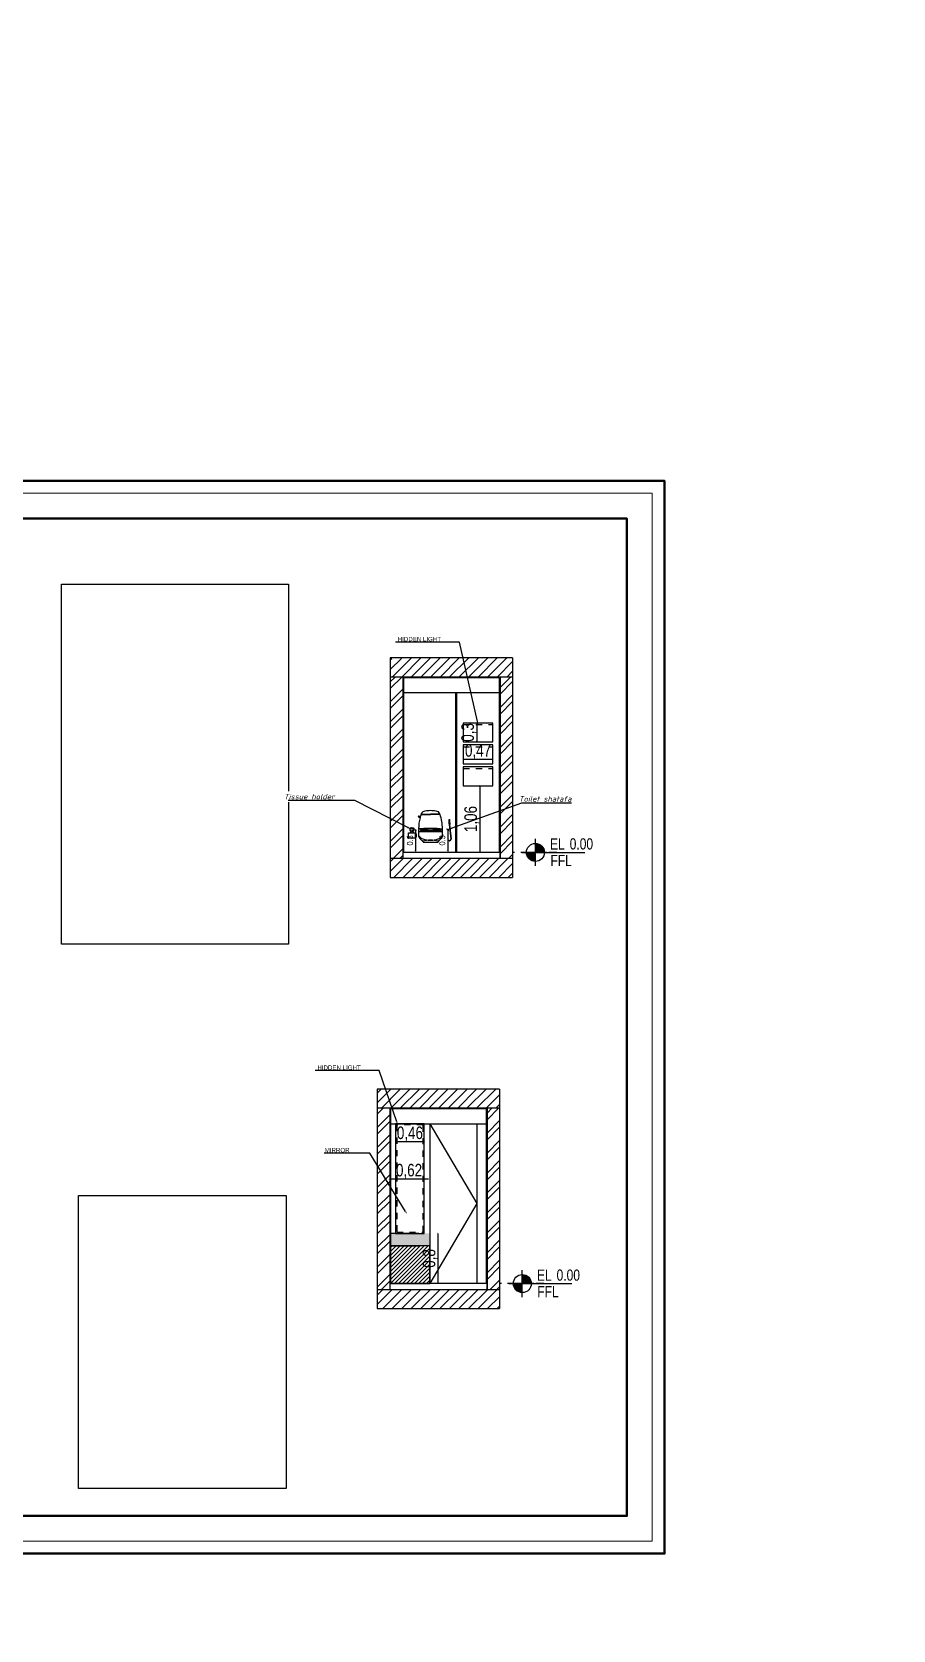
# Model space of a CAD drawing. Header units: inches. Extents: x -279 to 561, y -345 to 342.
# Drawn here: x -212.8 to -199.07, y -106.37 to -80.89 of the extents above; entities that cross this region are included whole.
import ezdxf
from ezdxf import colors
from ezdxf.entities.mleader import LeaderData, LeaderLine
from ezdxf.math import Vec2, Vec3

# ---------------------------------------------------------------- set-up
doc = ezdxf.new("R2010")
doc.units = ezdxf.units.IN
doc.header["$LTSCALE"] = 0.5
doc.header["$MEASUREMENT"] = 0
doc.linetypes.add('HIDDEN2', pattern=[0.1875, 0.125, -0.0625])
doc.linetypes.add('MV-X3EW$0$HIDDEN', pattern=[0.375, 0.25, -0.125])
for name, color, linetype in [('A-ANNO-LEVL-100', 7, 'Continuous'), ('CADER', 7, 'Continuous'), ('col', 36, 'Continuous'), ('detail 1', 8, 'Continuous'), ('LIGHT', 2, 'Continuous'), ('model', 250, 'Continuous'), ('MV-X3EW$0$M-HVAC-SLDF', 2, 'Continuous'), ('S-DIM', 7, 'Continuous'), ('TEXT', 3, 'Continuous'), ('WAL', 7, 'Continuous'), ('WallHatch-ALCHEMY', 7, 'Continuous'), ('WATER', 50, 'Continuous'), ('WC-DET1', 15, 'Continuous'), ('WC-OUTL', 7, 'Continuous'), ('WFRAME', 6, 'Continuous')]:
    doc.layers.add(name, color=color, linetype=linetype)
doc.layers.add('G-ANNO-HLIN', color=5, linetype='Continuous', lineweight=50)
doc.styles.add('ROM', font='AGENCYR.TTF', dxfattribs={"width": 0.8})
doc.styles.get("Standard").update_dxf_attribs({"font": 'arial.ttf'})
doc.styles.add('T25-50', font='STENCIL.shx', dxfattribs={"height": 0.125})
doc.styles.add('WMF-Arial0', font='arial.ttf', dxfattribs={"width": 0.75})
doc.styles.add('Чертежный курсив', font='isocpeui.ttf')
doc.dimstyles.new('Copy(9) of ISO-25', dxfattribs={"dimtxt": 0.2, "dimasz": 0.02, "dimexe": 0.05, "dimexo": 0.05, "dimgap": 0.02, "dimtad": 1, "dimtxsty": 'ROM', "dimblk": 'ARCHTICK', "dimcen": 0.03, "dimse1": 1, "dimse2": 1, "dimclrd": 248, "dimclrt": 248, "dimadec": 0, "dimazin": 0, "dimtfac": 1, "dimtmove": 0, "dimatfit": 3, "dimldrblk": 'DOT', "dimfxl": 1, "dimarcsym": 0})
doc.dimstyles.new('Emana', dxfattribs={"dimscale": 0, "dimtxt": 0.09375, "dimasz": 0.04, "dimexe": 0, "dimexo": 0, "dimgap": 0.04, "dimtad": 1, "dimdec": 1, "dimzin": 0, "dimdsep": 46, "dimtxsty": 'WMF-Arial0', "dimblk": 'ARCHTICK', "dimcen": 1, "dimse1": 1, "dimse2": 1, "dimclrd": 7, "dimclrt": 7, "dimadec": 0, "dimazin": 0, "dimtfac": 1, "dimtdec": 1, "dimtix": 1, "dimtmove": 2, "dimatfit": 3, "dimldrblk": 'Osama', "dimfxl": 0, "dimtolj": 1, "dimtzin": 0, "dimarcsym": 0})
doc.dimstyles.get("Standard").update_dxf_attribs({"dimtxt": 0.18, "dimasz": 0.18, "dimexe": 0.18, "dimexo": 0.0625, "dimgap": 0.09, "dimtad": 0, "dimtih": 1, "dimtoh": 1, "dimzin": 0, "dimdsep": 46, "dimtxsty": 'Standard', "dimcen": 0.09, "dimadec": 0, "dimazin": 0, "dimtfac": 1, "dimtofl": 0, "dimtmove": 0, "dimatfit": 3, "dimfxl": 1, "dimtolj": 1, "dimtzin": 0, "dimarcsym": 0})
picture_1 = doc.add_image_def('image22.jpg', size_in_pixel=(1532, 2160))
picture_2 = doc.add_image_def('image24.jpg', size_in_pixel=(1362, 2160))

# ---------------------------------------------------------------- blocks, each defined once
blk = doc.blocks.new('*U473')
h = blk.add_hatch(color=256)
h.dxf.hatch_style = 1
h.paths.add_polyline_path([(0, 50), (0, 0), (50, 0, 0.414214)])
h.paths.add_polyline_path([(0, 0), (-50, 0, 0.414214), (0, -50)])
for p, q in [((-75, 0), (63.1, 0)), ((63.1, 0), (-50, 0)), ((0, -75), (0, 75)), ((0, 0), (274.6, 0))]:
    blk.add_line(p, q)
blk.add_circle((0, 0), 50)
at = {"style": 'T25-50', "width": 0.8}
for s, p in [('EL', (81.1, 15.3)), ('FFL', (83.5, -76.3))]:
    blk.add_text(s, height=62.5, dxfattribs=at).set_placement(p)
blk.add_attdef('LEVEL', (190.3, 15.9), '', height=62.5, dxfattribs=at)
blk = doc.blocks.new('969669699696')
at = {"color": 7, "linetype": 'Continuous', "lineweight": -3}
for p, q in [((-1445450, 40030), (-1445450, 40096)), ((-1445450, 40046), (-1445450, 40030)), ((-1445450, 40030), (-1445450, 40020)), ((-1445450, 40030), (-1445440, 40030)), ((-1445450, 40020), (-1445440, 40020)), ((-1445446, 40020), (-1445420, 39787)), ((-1445444, 40020), (-1445418, 39787)), ((-1445440, 40030), (-1445440, 40096)), ((-1445440, 40046), (-1445440, 40030)), ((-1445440, 40030), (-1445440, 40020)), ((-1445471, 39928), (-1445471, 39787)), ((-1445469, 39928), (-1445469, 39787))]:
    blk.add_line(p, q, dxfattribs=at)
for centre, radius in [((-1445445, 40096), 5), ((-1445470, 39938), 9.31), ((-1445470, 39938), 3.8)]:
    blk.add_circle(centre, radius, dxfattribs=at)
for centre, radius, start, end in [((-1445445, 40038), 9.31, 122.4967, 237.5033), ((-1445445, 40038), 9.31, 122.4967, 237.5033), ((-1445445, 40038), 9.31, 302.4967, 57.5033), ((-1445445, 40038), 9.31, 302.4967, 57.5033), ((-1445445, 39787), 26.5, 180, 0), ((-1445445, 39787), 24.5, 180, 0)]:
    blk.add_arc(centre, radius, start, end, dxfattribs=at)
blk = doc.blocks.new('_ArchTick')
at = {"color": 0, "linetype": 'ByBlock', "const_width": 0.15}
blk.add_lwpolyline([(-0.5, -0.5), (0.5, 0.5)], dxfattribs=at)
blk = doc.blocks.new('*D774')
at = {"color": 7, "lineweight": -2, "transparency": 16777216}
blk.add_line((-439.207, -95.823), (-439.207, -96.166), dxfattribs=at)
at = {"layer": 'Defpoints', "color": 0, "linetype": 'Continuous', "transparency": 16777216}
for p in [(-439.207, -95.823), (-439.207, -96.166), (-439.115, -96.166)]:
    blk.add_point(p, dxfattribs=at)
at = {"color": 7, "linetype": 'Continuous', "lineweight": -2, "transparency": 16777216, "xscale": 0.04, "yscale": 0.04, "zscale": 0.04}
for p, rotation in [((-439.207, -95.823), 90), ((-439.207, -96.166), 270)]:
    blk.add_blockref('_ArchTick', p, dxfattribs=dict(at, rotation=rotation))
at = {"color": 7, "linetype": 'Continuous', "lineweight": -3, "transparency": 16777216, "insert": (-439.295, -95.995), "char_height": 0.0938, "attachment_point": 5, "rotation": 90, "style": 'WMF-Arial0'}
blk.add_mtext('\\A1;0.3', dxfattribs=at)
blk = doc.blocks.new('Osama')
at = {"color": 1}
for p, q in [((0, 25.09), (0, 7.46)), ((0, -7.46), (0, -25.09))]:
    blk.add_line(p, q, dxfattribs=at)
at = {"color": 3}
for p, q in [((-7.46, 0), (-13.43, 0)), ((13.43, 0), (7.46, 0))]:
    blk.add_line(p, q, dxfattribs=at)
at = {"color": 3, "const_width": 4.44}
blk.add_lwpolyline([(-2.22, 0, 1), (2.22, 0, 1)], format="xyb", close=True, dxfattribs=at)
at = {"color": 8}
blk.add_circle((0, 0), 7.46, dxfattribs=at)
blk = doc.blocks.new('858585858585858585858585')
at = {"layer": 'detail 1', "color": 7}
for points in [[(-148.642, -4382.498), (-148.686, -4382.498, 0.414214)], [(-148.714, -4382.505), (-148.714, -4382.511, 0.414214)], [(-148.714, -4382.571), (-148.714, -4382.577, 0.414214)], [(-148.609, -4382.577), (-148.609, -4382.571, 0.414214)]]:
    blk.add_lwpolyline(points, format="xyb", dxfattribs=at)
blk.add_circle((-148.664, -4382.449), 0.0226, dxfattribs=at)
for centre, radius, start, end in [((-148.664, -4382.449), 0.0295, 308.7008, 231.2992), ((-148.936, -4382.456), 0.253, 355.7289, 358.7196), ((-148.392, -4382.456), 0.253, 181.2804, 184.2711)]:
    blk.add_arc(centre, radius, start, end, dxfattribs=at)
at = {"layer": 'model', "color": 7}
for p, q in [((-148.73, -4382.516), (-148.73, -4382.566)), ((-148.724, -4382.566), (-148.724, -4382.516)), ((-148.72, -4382.505), (-148.714, -4382.505)), ((-148.72, -4382.511), (-148.714, -4382.511)), ((-148.714, -4382.571), (-148.72, -4382.571)), ((-148.72, -4382.577), (-148.714, -4382.577)), ((-148.609, -4382.571), (-148.604, -4382.571)), ((-148.603, -4382.577), (-148.609, -4382.577)), ((-148.599, -4382.566), (-148.599, -4382.56)), ((-148.593, -4382.566), (-148.593, -4382.56))]:
    blk.add_line(p, q, dxfattribs=at)
for points in [[(-148.686, -4382.498), (-148.709, -4382.498, 0.414214), (-148.714, -4382.503), (-148.714, -4382.505, 0.414214)], [(-148.609, -4382.571), (-148.609, -4382.503, 0.414214), (-148.614, -4382.498), (-148.642, -4382.498, 0.414214)], [(-148.714, -4382.511), (-148.714, -4382.571, 0.414214)], [(-148.714, -4382.577), (-148.714, -4382.582, 0.414214), (-148.709, -4382.586)], [(-148.709, -4382.586), (-148.614, -4382.586, 0.414214), (-148.609, -4382.582), (-148.609, -4382.577, 0.414214)]]:
    blk.add_lwpolyline(points, format="xyb", dxfattribs=at)
for centre, radius, start, end in [((-148.664, -4382.449), 0.0325, 305.9598, 234.0402), ((-148.936, -4382.456), 0.253, 350.4603, 355.7289), ((-148.392, -4382.456), 0.253, 184.2711, 189.5397), ((-148.72, -4382.516), 0.0104, 90, 180), ((-148.72, -4382.566), 0.0104, 180, 270), ((-148.72, -4382.516), 0.00438, 90, 180), ((-148.72, -4382.566), 0.00438, 180, 270), ((-148.604, -4382.566), 0.00438, 270, 0), ((-148.604, -4382.566), 0.0104, 270, 0), ((-148.596, -4382.56), 0.00303, 0, 180)]:
    blk.add_arc(centre, radius, start, end, dxfattribs=at)
blk = doc.blocks.new('*D765')
at = {"color": 7, "lineweight": -2, "transparency": 16777216}
blk.add_line((-439.722, -95.823), (-439.722, -96.166), dxfattribs=at)
at = {"layer": 'Defpoints', "color": 0, "linetype": 'Continuous', "transparency": 16777216}
for p in [(-439.722, -95.823), (-439.722, -96.166), (-439.722, -96.166)]:
    blk.add_point(p, dxfattribs=at)
at = {"color": 7, "linetype": 'Continuous', "lineweight": -2, "transparency": 16777216, "xscale": 0.04, "yscale": 0.04, "zscale": 0.04}
for p, rotation in [((-439.722, -95.823), 90), ((-439.722, -96.166), 270)]:
    blk.add_blockref('_ArchTick', p, dxfattribs=dict(at, rotation=rotation))
at = {"color": 7, "linetype": 'Continuous', "lineweight": -3, "transparency": 16777216, "insert": (-439.809, -95.995), "char_height": 0.0938, "attachment_point": 5, "rotation": 90, "style": 'WMF-Arial0'}
blk.add_mtext('\\A1;0.3', dxfattribs=at)
blk = doc.blocks.new('efrfr')
blk.add_line((-302.931, -193.23), (-302.692, -193.23))
at = {"layer": 'WC-DET1', "color": 7}
for p, q in [((-302.985, -192.83), (-302.975, -192.825)), ((-302.953, -192.782), (-302.812, -192.782)), ((-302.67, -192.782), (-302.812, -192.782)), ((-302.967, -193.038), (-302.977, -193.055)), ((-302.977, -193.055), (-302.646, -193.055)), ((-302.959, -193.019), (-302.975, -193.019)), ((-302.965, -193.024), (-302.975, -193.024)), ((-302.968, -193.027), (-302.963, -193.023)), ((-302.664, -193.019), (-302.648, -193.019)), ((-302.655, -193.027), (-302.66, -193.023)), ((-302.658, -193.024), (-302.648, -193.024)), ((-302.656, -193.038), (-302.646, -193.055))]:
    blk.add_line(p, q, dxfattribs=at)
at = {"layer": 'WC-DET1', "color": 8}
for p, q in [((-302.956, -192.786), (-302.812, -192.786)), ((-302.667, -192.786), (-302.812, -192.786)), ((-303.004, -193.06), (-302.619, -193.06)), ((-302.972, -193.019), (-302.972, -193.024)), ((-302.97, -193.019), (-302.97, -193.024)), ((-302.95, -193.055), (-302.95, -193.06)), ((-302.924, -193.031), (-302.924, -193.033)), ((-302.91, -193.032), (-302.91, -193.033)), ((-302.91, -193.055), (-302.91, -193.06)), ((-302.886, -193.033), (-302.886, -193.041)), ((-302.737, -193.033), (-302.737, -193.041)), ((-302.713, -193.032), (-302.713, -193.033)), ((-302.713, -193.055), (-302.713, -193.06)), ((-302.699, -193.031), (-302.699, -193.033)), ((-302.673, -193.055), (-302.673, -193.06)), ((-302.653, -193.019), (-302.653, -193.024)), ((-302.651, -193.019), (-302.651, -193.024))]:
    blk.add_line(p, q, dxfattribs=at)
at = {"layer": 'WC-DET1', "color": 7}
for points in [[(-303.004, -193.105, 0.17769), (-302.993, -193.136, 0.103637), (-302.948, -193.171, 0.063763), (-302.89, -193.191, 0.049941), (-302.812, -193.199, 0.049941)], [(-302.812, -193.199, 0.049941), (-302.733, -193.191, 0.063763), (-302.675, -193.171, 0.103637), (-302.63, -193.136, 0.17769), (-302.619, -193.105, 0.17769)]]:
    blk.add_lwpolyline(points, format="xyb", dxfattribs=at)
for centre, radius, start, end in [((-302.298, -193.017), 0.704, 163.2461, 165.3546), ((-302.812, -191.361), 1.674, 264.6345, 275.3655), ((-302.965, -193.039), 0.00269, 84.7536, 152.2445), ((-302.812, -191.369), 1.674, 264.7536, 275.2464), ((-302.951, -193.035), 0.0179, 96.3894, 135), ((-302.812, -194.279), 1.27, 83.6106, 96.3894), ((-302.672, -193.035), 0.0179, 45, 83.6106), ((-302.658, -193.039), 0.00269, 27.7555, 95.2464)]:
    blk.add_arc(centre, radius, start, end, dxfattribs=at)
at = {"layer": 'WC-DET1', "color": 8}
for centre, radius, start, end in [((-302.812, -192.043), 0.987, 261.4414, 278.5586), ((-302.917, -193.033), 0.00673, 180, 0), ((-302.706, -193.033), 0.00673, 180, 0), ((-302.812, -193.752), 0.553, 76.8794, 103.1206)]:
    blk.add_arc(centre, radius, start, end, dxfattribs=at)
at = {"layer": 'WC-OUTL'}
for p, q in [((-302.998, -192.814), (-302.972, -192.814)), ((-302.998, -192.83), (-302.985, -192.83)), ((-302.985, -192.83), (-302.985, -192.837)), ((-302.984, -192.839), (-302.979, -192.839)), ((-302.961, -192.786), (-302.956, -192.786)), ((-302.958, -192.782), (-302.953, -192.782)), ((-302.955, -192.783), (-302.955, -192.784)), ((-302.665, -192.782), (-302.67, -192.782)), ((-302.668, -192.783), (-302.668, -192.784)), ((-302.662, -192.786), (-302.667, -192.786)), ((-302.975, -193.019), (-302.998, -193.019)), ((-302.975, -193.024), (-302.995, -193.024)), ((-302.975, -193.019), (-302.975, -193.024)), ((-302.648, -193.019), (-302.625, -193.019)), ((-302.648, -193.019), (-302.648, -193.024)), ((-302.648, -193.024), (-302.628, -193.024))]:
    blk.add_line(p, q, dxfattribs=at)
for points in [[(-303.003, -193.031, 0.015522), (-303.004, -193.105)], [(-303.004, -193.105, 0.132298), (-302.991, -193.155, 0.106676), (-302.948, -193.202, 0.003102), (-302.946, -193.203)], [(-302.619, -193.105, -0.132298), (-302.632, -193.155, -0.106676), (-302.675, -193.202, -0.003102), (-302.677, -193.203)], [(-302.619, -193.105, 0.015522), (-302.62, -193.031, 0.05503)]]:
    blk.add_lwpolyline(points, format="xyb", dxfattribs=at)
for centre, radius, start, end in [((-302.998, -192.822), 0.00798, 90, 270), ((-302.298, -193.017), 0.704, 165.3546, 179.9039), ((-302.984, -192.837), 0.00179, 180, 270), ((-302.298, -193.017), 0.704, 160.9632, 163.2461), ((-302.961, -192.788), 0.00179, 90, 160.9632), ((-302.89, -192.809), 0.0763, 97.0231, 157.0495), ((-302.958, -192.78), 0.00179, 157.0495, 270), ((-302.956, -192.784), 0.00179, 270, 0), ((-302.953, -192.783), 0.00179, 90, 180), ((-302.812, -193.445), 0.718, 90, 97.0231), ((-302.812, -193.445), 0.718, 82.9769, 90), ((-302.733, -192.809), 0.0763, 22.9505, 82.9769), ((-302.67, -192.783), 0.00179, 0, 90), ((-302.667, -192.784), 0.00179, 180, 270), ((-302.665, -192.78), 0.00179, 270, 22.9505), ((-302.662, -192.788), 0.00179, 19.0368, 90), ((-303.325, -193.017), 0.704, 0.0961, 19.0368), ((-302.995, -193.031), 0.00718, 90, 176.7795), ((-302.998, -193.016), 0.00359, 179.9039, 270), ((-302.628, -193.031), 0.00718, 3.2205, 90), ((-302.625, -193.016), 0.00359, 270, 0.0961), ((-302.975, -193.237), 0.0449, 10.1527, 49.8601), ((-302.648, -193.237), 0.0449, 130.1399, 169.8473)]:
    blk.add_arc(centre, radius, start, end, dxfattribs=at)
blk = doc.blocks.new('*D766')
at = {"layer": 'Defpoints', "color": 0, "transparency": 16777216}
for p in [(-438.96, -94.632), (-438.96, -94.706), (-438.49, -94.632)]:
    blk.add_point(p, dxfattribs=at)
at = {"layer": 'WAL', "color": 248, "lineweight": -2, "transparency": 16777216}
blk.add_line((-438.49, -94.706), (-438.96, -94.706), dxfattribs=at)
at = {"layer": 'WAL', "color": 248, "lineweight": -2, "transparency": 16777216, "xscale": 0.02, "yscale": 0.02, "zscale": 0.02, "rotation": 180}
blk.add_blockref('_ArchTick', (-438.96, -94.706), dxfattribs=at)
at = {"layer": 'WAL', "color": 248, "lineweight": -2, "transparency": 16777216, "xscale": 0.02, "yscale": 0.02, "zscale": 0.02}
blk.add_blockref('_ArchTick', (-438.49, -94.706), dxfattribs=at)
at = {"layer": 'WAL', "color": 248, "transparency": 16777216, "insert": (-438.725, -94.579), "char_height": 0.2, "attachment_point": 5, "style": 'ROM'}
blk.add_mtext('0,47', dxfattribs=at)
blk = doc.blocks.new('_DOT')
at = {"color": 0, "linetype": 'ByBlock'}
blk.add_line((-0.5, 0), (-1, 0), dxfattribs=at)
at = {"color": 0, "linetype": 'ByBlock', "const_width": 0.5}
blk.add_lwpolyline([(-0.25, 0, 1), (0.25, 0, 1)], format="xyb", close=True, dxfattribs=at)
blk = doc.blocks.new('*D767')
at = {"layer": 'Defpoints', "color": 0, "transparency": 16777216}
for p in [(-438.681, -94.124), (-438.746, -94.424), (-438.681, -94.424)]:
    blk.add_point(p, dxfattribs=at)
at = {"layer": 'WAL', "color": 248, "lineweight": -2, "transparency": 16777216}
blk.add_line((-438.746, -94.124), (-438.746, -94.424), dxfattribs=at)
at = {"layer": 'WAL', "color": 248, "lineweight": -2, "transparency": 16777216, "xscale": 0.02, "yscale": 0.02, "zscale": 0.02}
for p, rotation in [((-438.746, -94.124), 90), ((-438.746, -94.424), 270)]:
    blk.add_blockref('_ArchTick', p, dxfattribs=dict(at, rotation=rotation))
at = {"layer": 'WAL', "color": 248, "transparency": 16777216, "insert": (-438.873, -94.274), "char_height": 0.2, "attachment_point": 5, "rotation": 90, "style": 'ROM'}
blk.add_mtext('0,3', dxfattribs=at)
blk = doc.blocks.new('*D770')
at = {"layer": 'Defpoints', "color": 0, "transparency": 16777216}
for p in [(-438.725, -95.124), (-438.725, -96.186), (-438.698, -96.186)]:
    blk.add_point(p, dxfattribs=at)
at = {"layer": 'WAL', "color": 248, "lineweight": -2, "transparency": 16777216}
blk.add_line((-438.698, -95.124), (-438.698, -96.186), dxfattribs=at)
at = {"layer": 'WAL', "color": 248, "lineweight": -2, "transparency": 16777216, "xscale": 0.02, "yscale": 0.02, "zscale": 0.02}
for p, rotation in [((-438.698, -95.124), 90), ((-438.698, -96.186), 270)]:
    blk.add_blockref('_ArchTick', p, dxfattribs=dict(at, rotation=rotation))
at = {"layer": 'WAL', "color": 248, "transparency": 16777216, "insert": (-438.825, -95.655), "char_height": 0.2, "attachment_point": 5, "rotation": 90, "style": 'ROM'}
blk.add_mtext('1,06', dxfattribs=at)
blk = doc.blocks.new('*D764')
at = {"layer": 'Defpoints', "color": 0, "transparency": 16777216}
for p in [(-457.797, -141.993), (-457.174, -141.993), (-457.797, -142.198)]:
    blk.add_point(p, dxfattribs=at)
at = {"layer": 'WAL', "color": 248, "lineweight": -2, "transparency": 16777216}
blk.add_line((-457.174, -142.198), (-457.797, -142.198), dxfattribs=at)
at = {"layer": 'WAL', "color": 248, "lineweight": -2, "transparency": 16777216, "xscale": 0.02, "yscale": 0.02, "zscale": 0.02, "rotation": 180}
blk.add_blockref('_ArchTick', (-457.797, -142.198), dxfattribs=at)
at = {"layer": 'WAL', "color": 248, "lineweight": -2, "transparency": 16777216, "xscale": 0.02, "yscale": 0.02, "zscale": 0.02}
blk.add_blockref('_ArchTick', (-457.174, -142.198), dxfattribs=at)
at = {"layer": 'WAL', "color": 248, "transparency": 16777216, "insert": (-457.485, -142.071), "char_height": 0.2, "attachment_point": 5, "style": 'ROM'}
blk.add_mtext('0,62', dxfattribs=at)
blk = doc.blocks.new('*D773')
at = {"layer": 'Defpoints', "color": 0, "transparency": 16777216}
for p in [(-457.7, -141.603), (-457.7, -141.61), (-457.242, -141.61)]:
    blk.add_point(p, dxfattribs=at)
at = {"layer": 'WAL', "color": 248, "lineweight": -2, "transparency": 16777216}
blk.add_line((-457.242, -141.603), (-457.7, -141.603), dxfattribs=at)
at = {"layer": 'WAL', "color": 248, "lineweight": -2, "transparency": 16777216, "xscale": 0.02, "yscale": 0.02, "zscale": 0.02, "rotation": 180}
blk.add_blockref('_ArchTick', (-457.7, -141.603), dxfattribs=at)
at = {"layer": 'WAL', "color": 248, "lineweight": -2, "transparency": 16777216, "xscale": 0.02, "yscale": 0.02, "zscale": 0.02}
blk.add_blockref('_ArchTick', (-457.242, -141.603), dxfattribs=at)
at = {"layer": 'WAL', "color": 248, "transparency": 16777216, "insert": (-457.471, -141.476), "char_height": 0.2, "attachment_point": 5, "style": 'ROM'}
blk.add_mtext('0,46', dxfattribs=at)
blk = doc.blocks.new('*D768')
at = {"layer": 'Defpoints', "color": 0, "transparency": 16777216}
for p in [(-457.242, -143.061), (-457.021, -143.061), (-457.153, -143.861)]:
    blk.add_point(p, dxfattribs=at)
at = {"layer": 'WAL', "color": 248, "lineweight": -2, "transparency": 16777216}
blk.add_line((-457.021, -143.861), (-457.021, -143.061), dxfattribs=at)
at = {"layer": 'WAL', "color": 248, "lineweight": -2, "transparency": 16777216, "xscale": 0.02, "yscale": 0.02, "zscale": 0.02}
for p, rotation in [((-457.021, -143.061), 90), ((-457.021, -143.861), 270)]:
    blk.add_blockref('_ArchTick', p, dxfattribs=dict(at, rotation=rotation))
at = {"layer": 'WAL', "color": 248, "transparency": 16777216, "insert": (-457.148, -143.461), "char_height": 0.2, "attachment_point": 5, "rotation": 90, "style": 'ROM'}
blk.add_mtext('0,8', dxfattribs=at)
blk = doc.blocks.new('*D1071')
at = {"color": 0, "linetype": 'ByBlock', "lineweight": -2, "transparency": 16777216}
for p, q in [((558.652, 342.279), (558.652, 342.473)), ((560.652, 342.279), (560.652, 342.473)), ((558.832, 342.293), (559.172, 342.293)), ((560.472, 342.293), (560.132, 342.293))]:
    blk.add_line(p, q, dxfattribs=at)
at = {"color": 0, "linetype": 'ByBlock', "transparency": 16777216}
for points in [[(558.832, 342.323), (558.832, 342.263), (558.652, 342.293)], [(560.472, 342.323), (560.472, 342.263), (560.652, 342.293)]]:
    blk.add_solid(points, dxfattribs=at)
at = {"layer": 'Defpoints', "color": 0, "linetype": 'ByBlock', "transparency": 16777216}
for p in [(558.652, 342.216), (560.652, 342.293), (560.652, 342.216)]:
    blk.add_point(p, dxfattribs=at)
at = {"layer": 'Defpoints', "color": 0, "ltscale": 0.5, "transparency": 16777216}
for p in [(-209.5, -305.36), (-209.5, -305.81), (-209.5, -305.81)]:
    blk.add_point(p, dxfattribs=at)
at = {"layer": 'S-DIM', "color": 0, "lineweight": -2, "ltscale": 0.5, "transparency": 16777216}
for p, q in [((-209.5, -305.18), (-209.5, -305)), ((-209.563, -305.36), (-209.68, -305.36)), ((-209.563, -305.81), (-209.68, -305.81)), ((-209.5, -305.99), (-209.5, -306.17))]:
    blk.add_line(p, q, dxfattribs=at)
at = {"layer": 'S-DIM', "color": 0, "ltscale": 0.5, "transparency": 16777216}
for points in [[(-209.53, -305.18), (-209.47, -305.18), (-209.5, -305.36)], [(-209.53, -305.99), (-209.47, -305.99), (-209.5, -305.81)]]:
    blk.add_solid(points, dxfattribs=at)
at = {"color": 0, "linetype": 'ByBlock', "transparency": 16777216, "insert": (559.652, 342.293), "char_height": 0.18, "attachment_point": 5}
blk.add_mtext('\\A1;2.0000', dxfattribs=at)
at = {"layer": 'S-DIM', "color": 0, "ltscale": 0.5, "transparency": 16777216, "insert": (-209.5, -305.585), "char_height": 0.18, "attachment_point": 5}
blk.add_mtext('\\A1;0.45', dxfattribs=at)
blk = doc.blocks.new('dfrrttt')
at = {"linetype": 'Continuous', "lineweight": -3}
h = blk.add_hatch(dxfattribs=at)
h.set_pattern_fill('ANSI31', scale=0.86)
h.set_pattern_definition([(45, (-527.78369, 68.04943), (-0.07601398, 0.07601398), [])])
h.paths.add_polyline_path([(-438.173, -93.085), (-440.124, -93.094), (-440.124, -93.394), (-438.173, -93.385), (-433.559, -93.385), (-438.173, -93.385)])
h = blk.add_hatch(dxfattribs=at)
h.set_pattern_fill('ANSI32', scale=0.6)
h.set_pattern_definition([(45, (-380.50705, -67.0694), (-0.159099, 0.159099), []), (45, (-380.40099, -67.0694), (-0.159099, 0.159099), [])])
h.paths.add_polyline_path([(-440.124, -96.286), (-439.924, -96.286), (-439.924, -93.386), (-440.124, -93.386)])
h = blk.add_hatch(dxfattribs=at)
h.set_pattern_fill('ANSI32', scale=0.6)
h.set_pattern_definition([(45, (-380.25714, -67.0694), (-0.159099, 0.159099), []), (45, (-380.15107, -67.0694), (-0.159099, 0.159099), [])])
h.paths.add_polyline_path([(-438.173, -96.286), (-438.373, -96.286), (-438.373, -93.386), (-438.173, -93.386)])
h = blk.add_hatch(dxfattribs=at)
h.set_pattern_fill('ANSI31', scale=0.86)
h.set_pattern_definition([(45, (-339.05693, -67.06939), (-0.07601398, 0.07601398), [])])
h.paths.add_polyline_path([(-433.422, -96.286), (-440.124, -96.286), (-440.124, -96.586), (-438.173, -96.586), (-438.173, -96.286)])
for p, q in [((-440.124, -93.086), (-440.124, -96.586)), ((-438.173, -93.086), (-440.124, -93.086)), ((-438.173, -93.086), (-438.173, -96.586)), ((-438.173, -93.086), (-438.173, -96.586)), ((-438.173, -93.086), (-438.173, -96.586)), ((-438.173, -93.086), (-438.173, -96.586)), ((-440.124, -93.386), (-438.173, -93.386)), ((-439.924, -93.404), (-439.924, -96.286)), ((-439.911, -93.404), (-439.911, -96.186)), ((-438.387, -93.404), (-438.387, -96.186)), ((-438.375, -93.386), (-438.375, -96.286)), ((-438.373, -93.386), (-438.373, -96.286)), ((-438.373, -93.404), (-438.373, -96.286)), ((-439.911, -93.637), (-438.373, -93.637)), ((-439.085, -93.637), (-439.085, -96.186)), ((-439.07, -93.637), (-439.07, -96.186)), ((-439.875, -96.586), (-438.173, -96.586))]:
    blk.add_line(p, q)
at = {"color": 7}
for p, q in [((-438.373, -93.404), (-439.924, -93.404)), ((-438.373, -96.186), (-439.924, -96.186))]:
    blk.add_line(p, q, dxfattribs=at)
at = {"color": 7, "linetype": 'Continuous'}
for points in [[(-438.173, -96.286), (-440.124, -96.286)], [(-440.124, -96.586), (-438.173, -96.586)]]:
    blk.add_lwpolyline(points, dxfattribs=at)
at = {"layer": 'LIGHT', "color": 1, "linetype": 'HIDDEN2'}
for points in [[(-438.959, -94.15), (-438.489, -94.15)], [(-438.959, -94.501), (-438.489, -94.501)], [(-438.96, -94.848), (-438.49, -94.848)]]:
    blk.add_lwpolyline(points, dxfattribs=at)
at = {"layer": 'MV-X3EW$0$M-HVAC-SLDF', "color": 7, "linetype": 'MV-X3EW$0$HIDDEN'}
for p, q in [((-438.373, -96.186), (-438.392, -96.186)), ((-437.469, -96.186), (-438.173, -96.186))]:
    blk.add_line(p, q, dxfattribs=at)
at = {"layer": 'WATER', "color": 7}
for points in [[(-438.49, -94.124), (-438.96, -94.124), (-438.96, -94.424), (-438.49, -94.424)], [(-438.49, -94.474), (-438.96, -94.474), (-438.96, -94.774), (-438.49, -94.774)]]:
    blk.add_lwpolyline(points, close=True, dxfattribs=at)
at = {"color": 7, "xscale": 0.000999999999768, "yscale": 0.000999999999768, "zscale": 0.000999999999768}
blk.add_blockref('969669699696', (1006.263, -135.761), dxfattribs=at)
at = {"layer": 'A-ANNO-LEVL-100', "color": 7, "xscale": 0.002869115383497128, "yscale": 0.002869115383497128, "zscale": 0.002869115383497128}
blk.add_blockref('*U473', (-437.81, -96.186), dxfattribs=at).add_auto_attribs({'LEVEL': '0.00'})
at = {"layer": 'WFRAME', "color": 7, "lineweight": -3, "xscale": -1}
blk.add_blockref('858585858585858585858585', (-588.442, 4286.626), dxfattribs=at)
at = {"color": 7, "linetype": 'Continuous', "lineweight": -3}
for base, p1, p2, picture, middle in [((-439.722, -96.166), (-439.722, -95.823), (-439.722, -96.166), '*D765', (-439.809, -95.995)), ((-439.207, -96.166), (-439.207, -95.823), (-439.115, -96.166), '*D774', (-439.295, -95.995))]:
    dim = blk.add_linear_dim(base=base, p1=p1, p2=p2, angle=90, dimstyle='Emana', override={"dimscale": 1, "dimfxl": 1.75, "dimarcsym": 1}, dxfattribs=at)
    dim.commit()
    dim.dimension.update_dxf_attribs({"geometry": picture, "text_midpoint": middle})
at = {"layer": 'WAL'}
dim = blk.add_linear_dim(base=(-438.746, -94.424), p1=(-438.681, -94.124), p2=(-438.681, -94.424), angle=90, dimstyle='Copy(9) of ISO-25', dxfattribs=at)
dim.commit()
dim.dimension.update_dxf_attribs({"geometry": '*D767', "text_midpoint": (-438.873, -94.274)})
dim = blk.add_linear_dim(base=(-438.96, -94.706), p1=(-438.49, -94.632), p2=(-438.96, -94.632), dimstyle='Copy(9) of ISO-25', dxfattribs=at)
dim.commit()
dim.dimension.update_dxf_attribs({"geometry": '*D766', "text_midpoint": (-438.725, -94.579)})
at = {"layer": 'TEXT', "color": 7, "lineweight": 15, "ltscale": 8e-05}
ml = blk.add_multileader_mtext('Standard', dxfattribs=at)
ml.set_content('{\\W0.8;HIDDEN LIGHT}', color=7)
ml.set_leader_properties()
ml.build(insert=Vec2(0, 0))
ml.multileader.update_dxf_attribs({"text_right_attachment_type": 6, "dogleg_length": 0.2, "arrow_head_size": 0.05})
ctx = ml.context
ctx.base_point, ctx.char_height, ctx.arrow_head_size, ctx.landing_gap_size, ctx.plane_origin = Vec3(-440.022, -92.787), 0.07, 0.05, 0.09, Vec3(-441.276, -94.816)
ctx.right_attachment, ctx.text_align_type = 6, 1
notes = []
notes.append((ctx, [(0, (1, 1, 0), (-439.022, -92.835), (-1, 0), 0.276, [(0, [(-438.724, -94.15)], 0, [])])]))
ctx.mtext.insert, ctx.mtext.alignment, ctx.mtext.flow_direction = Vec3(-439.66, -92.751), 2, 5
for ctx, leaders in notes:
    for number, flags, end, landing, length, lines in leaders:
        leader = LeaderData()
        leader.index, (leader.has_last_leader_line, leader.has_dogleg_vector, leader.attachment_direction) = number, flags
        leader.last_leader_point, leader.dogleg_vector, leader.dogleg_length = Vec3(end), Vec3(landing), length
        for number, points, colour, breaks in lines:
            line = LeaderLine()
            line.index, line.vertices, line.color, line.breaks = number, Vec3.list(points), colors.encode_raw_color(colour), breaks
            leader.lines.append(line)
        ctx.leaders.append(leader)
at = {"layer": 'col', "color": 7, "lineweight": 0}
ml = blk.add_multileader_mtext('Standard', dxfattribs=at)
ml.set_content('Tissue holder', color=7, style='Чертежный курсив')
ml.set_leader_properties()
ml.build(insert=Vec2(0, 0))
ml.multileader.update_dxf_attribs({"text_left_attachment_type": 6, "text_right_attachment_type": 6, "dogleg_length": 76.36, "arrow_head_size": 0.0766})
ctx = ml.context
ctx.base_point, ctx.char_height, ctx.arrow_head_size, ctx.landing_gap_size, ctx.plane_origin = Vec3(-441.726, -95.357), 0.08612, 0.0766, 0.000957, Vec3(-438.373, -97.006)
ctx.left_attachment, ctx.right_attachment, ctx.text_align_type = 6, 6, 2
notes = []
notes.append((ctx, [(0, (1, 1, 0), (-440.692, -95.357), (-1, 0), 0.317, [(0, [(-439.778, -95.823)], 0, [])])]))
ctx.mtext.insert, ctx.mtext.rotation, ctx.mtext.alignment, ctx.mtext.flow_direction = Vec3(-441.01, -95.254), 6.283185, 3, 5
ctx.mtext.has_bg_fill, ctx.mtext.bg_color, ctx.mtext.bg_scale_factor, ctx.mtext.bg_transparency, ctx.mtext.use_window_bg_color = 1, -1023410167, 1.5, 0, 1
ml = blk.add_multileader_mtext('Standard', dxfattribs=at)
ml.set_content('Toilet shatafa', color=7, style='Чертежный курсив')
ml.set_leader_properties()
ml.build(insert=Vec2(0, 0))
ml.multileader.update_dxf_attribs({"text_left_attachment_type": 6, "text_right_attachment_type": 6, "dogleg_length": 76.36, "arrow_head_size": 0.0766})
ctx = ml.context
ctx.base_point, ctx.char_height, ctx.arrow_head_size, ctx.landing_gap_size, ctx.plane_origin = Vec3(-437.993, -95.394), 0.08612, 0.0766, 0.000957, Vec3(-437.332, -96.975)
ctx.left_attachment, ctx.right_attachment, ctx.text_align_type = 6, 6, 2
notes.append((ctx, [(1, (1, 1, 0), (-438.029, -95.394), (1, 0), 0.0365, [(0, [(-439.207, -95.823)], 0, [])])]))
ctx.mtext.insert, ctx.mtext.alignment, ctx.mtext.flow_direction = Vec3(-437.235, -95.29), 3, 5
ctx.mtext.has_bg_fill, ctx.mtext.bg_color, ctx.mtext.bg_scale_factor, ctx.mtext.bg_transparency, ctx.mtext.use_window_bg_color = 1, -1023410167, 1.5, 0, 1
for ctx, leaders in notes:
    for number, flags, end, landing, length, lines in leaders:
        leader = LeaderData()
        leader.index, (leader.has_last_leader_line, leader.has_dogleg_vector, leader.attachment_direction) = number, flags
        leader.last_leader_point, leader.dogleg_vector, leader.dogleg_length = Vec3(end), Vec3(landing), length
        for number, points, colour, breaks in lines:
            line = LeaderLine()
            line.index, line.vertices, line.color, line.breaks = number, Vec3.list(points), colors.encode_raw_color(colour), breaks
            leader.lines.append(line)
        ctx.leaders.append(leader)
at = {"layer": 'WATER', "color": 7}
blk.add_lwpolyline([(-438.49, -94.824), (-438.96, -94.824), (-438.96, -95.124), (-438.49, -95.124)], close=True, dxfattribs=at)
blk.add_blockref('efrfr', (-136.671, 97.206))
at = {"layer": 'WAL'}
dim = blk.add_linear_dim(base=(-438.698, -96.186), p1=(-438.725, -95.124), p2=(-438.725, -96.186), angle=90, dimstyle='Copy(9) of ISO-25', dxfattribs=at)
dim.commit()
dim.dimension.update_dxf_attribs({"geometry": '*D770', "text_midpoint": (-438.825, -95.655)})
blk = doc.blocks.new('ttrrrrr')
at = {"linetype": 'Continuous', "lineweight": -3}
h = blk.add_hatch(dxfattribs=at)
h.set_pattern_fill('ANSI31', scale=0.86)
h.set_pattern_definition([(45, (-545.65263, 20.3749), (-0.07601398, 0.07601398), [])])
h.paths.add_polyline_path([(-456.042, -140.759), (-457.993, -140.769), (-457.993, -141.069), (-456.042, -141.059), (-451.428, -141.059), (-456.042, -141.059)])
h = blk.add_hatch(dxfattribs=at)
h.set_pattern_fill('ANSI32', scale=0.6)
h.set_pattern_definition([(45, (-398.376, -114.74392), (-0.159099, 0.159099), []), (45, (-398.26993, -114.74392), (-0.159099, 0.159099), [])])
h.paths.add_polyline_path([(-457.993, -143.961), (-457.793, -143.961), (-457.793, -141.061), (-457.993, -141.061)])
h = blk.add_hatch(dxfattribs=at)
h.set_pattern_fill('ANSI32', scale=0.6)
h.set_pattern_definition([(45, (-398.12608, -114.74392), (-0.159099, 0.159099), []), (45, (-398.02, -114.74392), (-0.159099, 0.159099), [])])
h.paths.add_polyline_path([(-456.042, -143.961), (-456.242, -143.961), (-456.242, -141.061), (-456.042, -141.061)])
h = blk.add_hatch(dxfattribs=at)
h.set_pattern_fill('ANSI31', scale=0.86)
h.set_pattern_definition([(45, (-356.92587, -114.74392), (-0.07601398, 0.07601398), [])])
h.paths.add_polyline_path([(-451.29, -143.961), (-457.993, -143.961), (-457.993, -144.261), (-456.042, -144.261), (-456.042, -143.961)])
at = {"layer": 'WallHatch-ALCHEMY', "transparency": 33554687}
h = blk.add_hatch(color=7, dxfattribs=at)
h.dxf.hatch_style = 1
h.paths.add_polyline_path([(-457.153, -143.061), (-457.78, -143.061), (-457.78, -143.26), (-457.153, -143.26)])
at = {"layer": 'WATER'}
h = blk.add_hatch(dxfattribs=at)
h.set_pattern_fill('ANSI31', color=32, scale=0.36)
h.set_pattern_definition([(45, (-10.873397, 7.481175), (-0.031819805, 0.031819805), [])])
h.paths.add_polyline_path([(-457.153, -143.26), (-457.78, -143.26), (-457.78, -143.46), (-457.78, -143.861), (-457.153, -143.861)])
for p, q in [((-457.993, -140.761), (-457.993, -144.261)), ((-456.042, -140.761), (-457.993, -140.761)), ((-456.042, -140.761), (-456.042, -144.261)), ((-456.042, -140.761), (-456.042, -144.261)), ((-456.042, -140.761), (-456.042, -144.261)), ((-456.042, -140.761), (-456.042, -144.261)), ((-457.993, -141.061), (-456.042, -141.061)), ((-457.793, -141.078), (-457.793, -143.961)), ((-457.78, -141.078), (-457.78, -143.861)), ((-456.255, -141.078), (-456.255, -143.861)), ((-456.244, -141.061), (-456.244, -143.961)), ((-456.242, -141.061), (-456.242, -143.961)), ((-456.242, -141.078), (-456.242, -143.961)), ((-457.78, -141.312), (-456.242, -141.312)), ((-457.153, -141.312), (-457.153, -143.861)), ((-457.153, -141.312), (-456.403, -142.586)), ((-456.403, -141.312), (-456.403, -143.861)), ((-456.403, -142.586), (-457.153, -143.861)), ((-457.33, -143.061), (-457.78, -143.061)), ((-457.78, -143.26), (-457.33, -143.26)), ((-457.744, -144.261), (-456.042, -144.261))]:
    blk.add_line(p, q)
at = {"color": 7}
for p, q in [((-456.242, -141.078), (-457.793, -141.078)), ((-456.242, -143.861), (-457.793, -143.861))]:
    blk.add_line(p, q, dxfattribs=at)
blk.add_lwpolyline([(-457.242, -141.312), (-457.7, -141.312), (-457.7, -143.061), (-457.242, -143.061)], close=True)
at = {"color": 7, "linetype": 'Continuous'}
for points in [[(-456.042, -143.961), (-457.993, -143.961)], [(-457.993, -144.261), (-456.042, -144.261)]]:
    blk.add_lwpolyline(points, dxfattribs=at)
at = {"layer": 'LIGHT', "color": 1, "linetype": 'HIDDEN2'}
blk.add_lwpolyline([(-457.262, -141.332), (-457.68, -141.332), (-457.68, -143.041), (-457.262, -143.041)], close=True, dxfattribs=at)
at = {"layer": 'MV-X3EW$0$M-HVAC-SLDF', "color": 7, "linetype": 'MV-X3EW$0$HIDDEN'}
blk.add_line((-455.338, -143.861), (-456.042, -143.861), dxfattribs=at)
at = {"layer": 'WATER', "color": 32, "true_color": 0xcd6928}
blk.add_lwpolyline([(-457.153, -143.26), (-457.78, -143.26), (-457.78, -143.861), (-457.153, -143.861)], close=True, dxfattribs=at)
at = {"layer": 'A-ANNO-LEVL-100', "color": 7, "xscale": 0.002869115383497128, "yscale": 0.002869115383497128, "zscale": 0.002869115383497128}
blk.add_blockref('*U473', (-455.679, -143.861), dxfattribs=at).add_auto_attribs({'LEVEL': '0.00'})
at = {"layer": 'WAL'}
for base, p1, p2, picture, middle in [((-457.7, -141.603), (-457.242, -141.61), (-457.7, -141.61), '*D773', (-457.471, -141.476)), ((-457.797, -142.198), (-457.174, -141.993), (-457.797, -141.993), '*D764', (-457.485, -142.071))]:
    dim = blk.add_linear_dim(base=base, p1=p1, p2=p2, dimstyle='Copy(9) of ISO-25', dxfattribs=at)
    dim.commit()
    dim.dimension.update_dxf_attribs({"geometry": picture, "text_midpoint": middle})
dim = blk.add_linear_dim(base=(-457.021, -143.061), p1=(-457.153, -143.861), p2=(-457.242, -143.061), angle=90, dimstyle='Copy(9) of ISO-25', dxfattribs=at)
dim.commit()
dim.dimension.update_dxf_attribs({"geometry": '*D768', "text_midpoint": (-457.148, -143.461)})
at = {"layer": 'TEXT', "color": 7, "lineweight": 15, "ltscale": 8e-05}
ml = blk.add_multileader_mtext('Standard', dxfattribs=at)
ml.set_content('{\\W0.8;HIDDEN LIGHT}', color=7)
ml.set_leader_properties()
ml.build(insert=Vec2(0, 0))
ml.multileader.update_dxf_attribs({"text_right_attachment_type": 6, "dogleg_length": 0.2, "arrow_head_size": 0.05})
ctx = ml.context
ctx.base_point, ctx.char_height, ctx.arrow_head_size, ctx.landing_gap_size, ctx.plane_origin = Vec3(-458.963, -140.419), 0.07, 0.05, 0.09, Vec3(-460.217, -141.998)
ctx.right_attachment, ctx.text_align_type = 6, 1
notes = []
notes.append((ctx, [(0, (1, 1, 0), (-457.963, -140.467), (-1, 0), 0.276, [(0, [(-457.665, -141.332)], 0, [])])]))
ctx.mtext.insert, ctx.mtext.alignment, ctx.mtext.flow_direction = Vec3(-458.601, -140.383), 2, 5
ml = blk.add_multileader_mtext('Standard', dxfattribs=at)
ml.set_content('{\\W0.8;MIRROR}', color=7)
ml.set_leader_properties()
ml.build(insert=Vec2(0, 0))
ml.multileader.update_dxf_attribs({"text_right_attachment_type": 6, "dogleg_length": 0.2, "arrow_head_size": 0.05})
ctx = ml.context
ctx.base_point, ctx.char_height, ctx.arrow_head_size, ctx.landing_gap_size, ctx.plane_origin = Vec3(-458.876, -141.734), 0.07, 0.05, 0.09, Vec3(-459.852, -141.164)
ctx.right_attachment, ctx.text_align_type = 6, 1
notes.append((ctx, [(0, (1, 1, 0), (-458.11, -141.783), (-1, 0), 0.276, [(0, [(-457.513, -142.757)], 0, [])])]))
ctx.mtext.insert, ctx.mtext.alignment, ctx.mtext.flow_direction = Vec3(-458.631, -141.699), 2, 5
for ctx, leaders in notes:
    for number, flags, end, landing, length, lines in leaders:
        leader = LeaderData()
        leader.index, (leader.has_last_leader_line, leader.has_dogleg_vector, leader.attachment_direction) = number, flags
        leader.last_leader_point, leader.dogleg_vector, leader.dogleg_length = Vec3(end), Vec3(landing), length
        for number, points, colour, breaks in lines:
            line = LeaderLine()
            line.index, line.vertices, line.color, line.breaks = number, Vec3.list(points), colors.encode_raw_color(colour), breaks
            leader.lines.append(line)
        ctx.leaders.append(leader)

msp = doc.modelspace()

# ---------------------------------------------------------------- linework, layer by layer
at = {"layer": 'CADER', "lineweight": 18}
for points in [[(-228.421, -88.051), (-202.718, -88.051), (-202.718, -105.15), (-228.421, -105.15)], [(-228.225, -88.246), (-202.914, -88.246), (-202.914, -104.954), (-228.225, -104.954)]]:
    msp.add_lwpolyline(points, close=True, dxfattribs=at)
at = {"layer": 'G-ANNO-HLIN', "color": 0}
for points in [[(-228.421, -88.051), (-202.718, -88.051), (-202.718, -105.15), (-228.421, -105.15)], [(-227.821, -88.65), (-203.317, -88.65), (-203.317, -104.55), (-227.821, -104.55)]]:
    msp.add_lwpolyline(points, close=True, dxfattribs=at)

# ---------------------------------------------------------------- block references
msp.add_blockref('ttrrrrr', (250.694, 43.015))

# ---------------------------------------------------------------- pictures from other files: only their frames are drawn
image = msp.add_image(picture_2, insert=(-212.33, -95.433), size_in_units=(3.616, 5.735))
image.dxf.flags = 7
image = msp.add_image(picture_1, insert=(-212.063, -104.112), size_in_units=(3.311, 4.668))
image.dxf.flags = 7

# ---------------------------------------------------------------- next in the draw order: block references
msp.add_blockref('dfrrttt', (233.034, 2.214))

# ---------------------------------------------------------------- next in the draw order: dimensions: what is measured, and where the dimension line sits
at = {"layer": 'S-DIM', "ltscale": 0.5}
dim = msp.add_linear_dim(base=(-209.5, -305.81), p1=(-209.5, -305.36), p2=(-209.5, -305.81), angle=90, dimstyle='Standard', dxfattribs=at)
dim.commit()
dim.dimension.update_dxf_attribs({"geometry": '*D1071', "text_midpoint": (-209.5, -305.585)})

doc.saveas('drawing.dxf')
